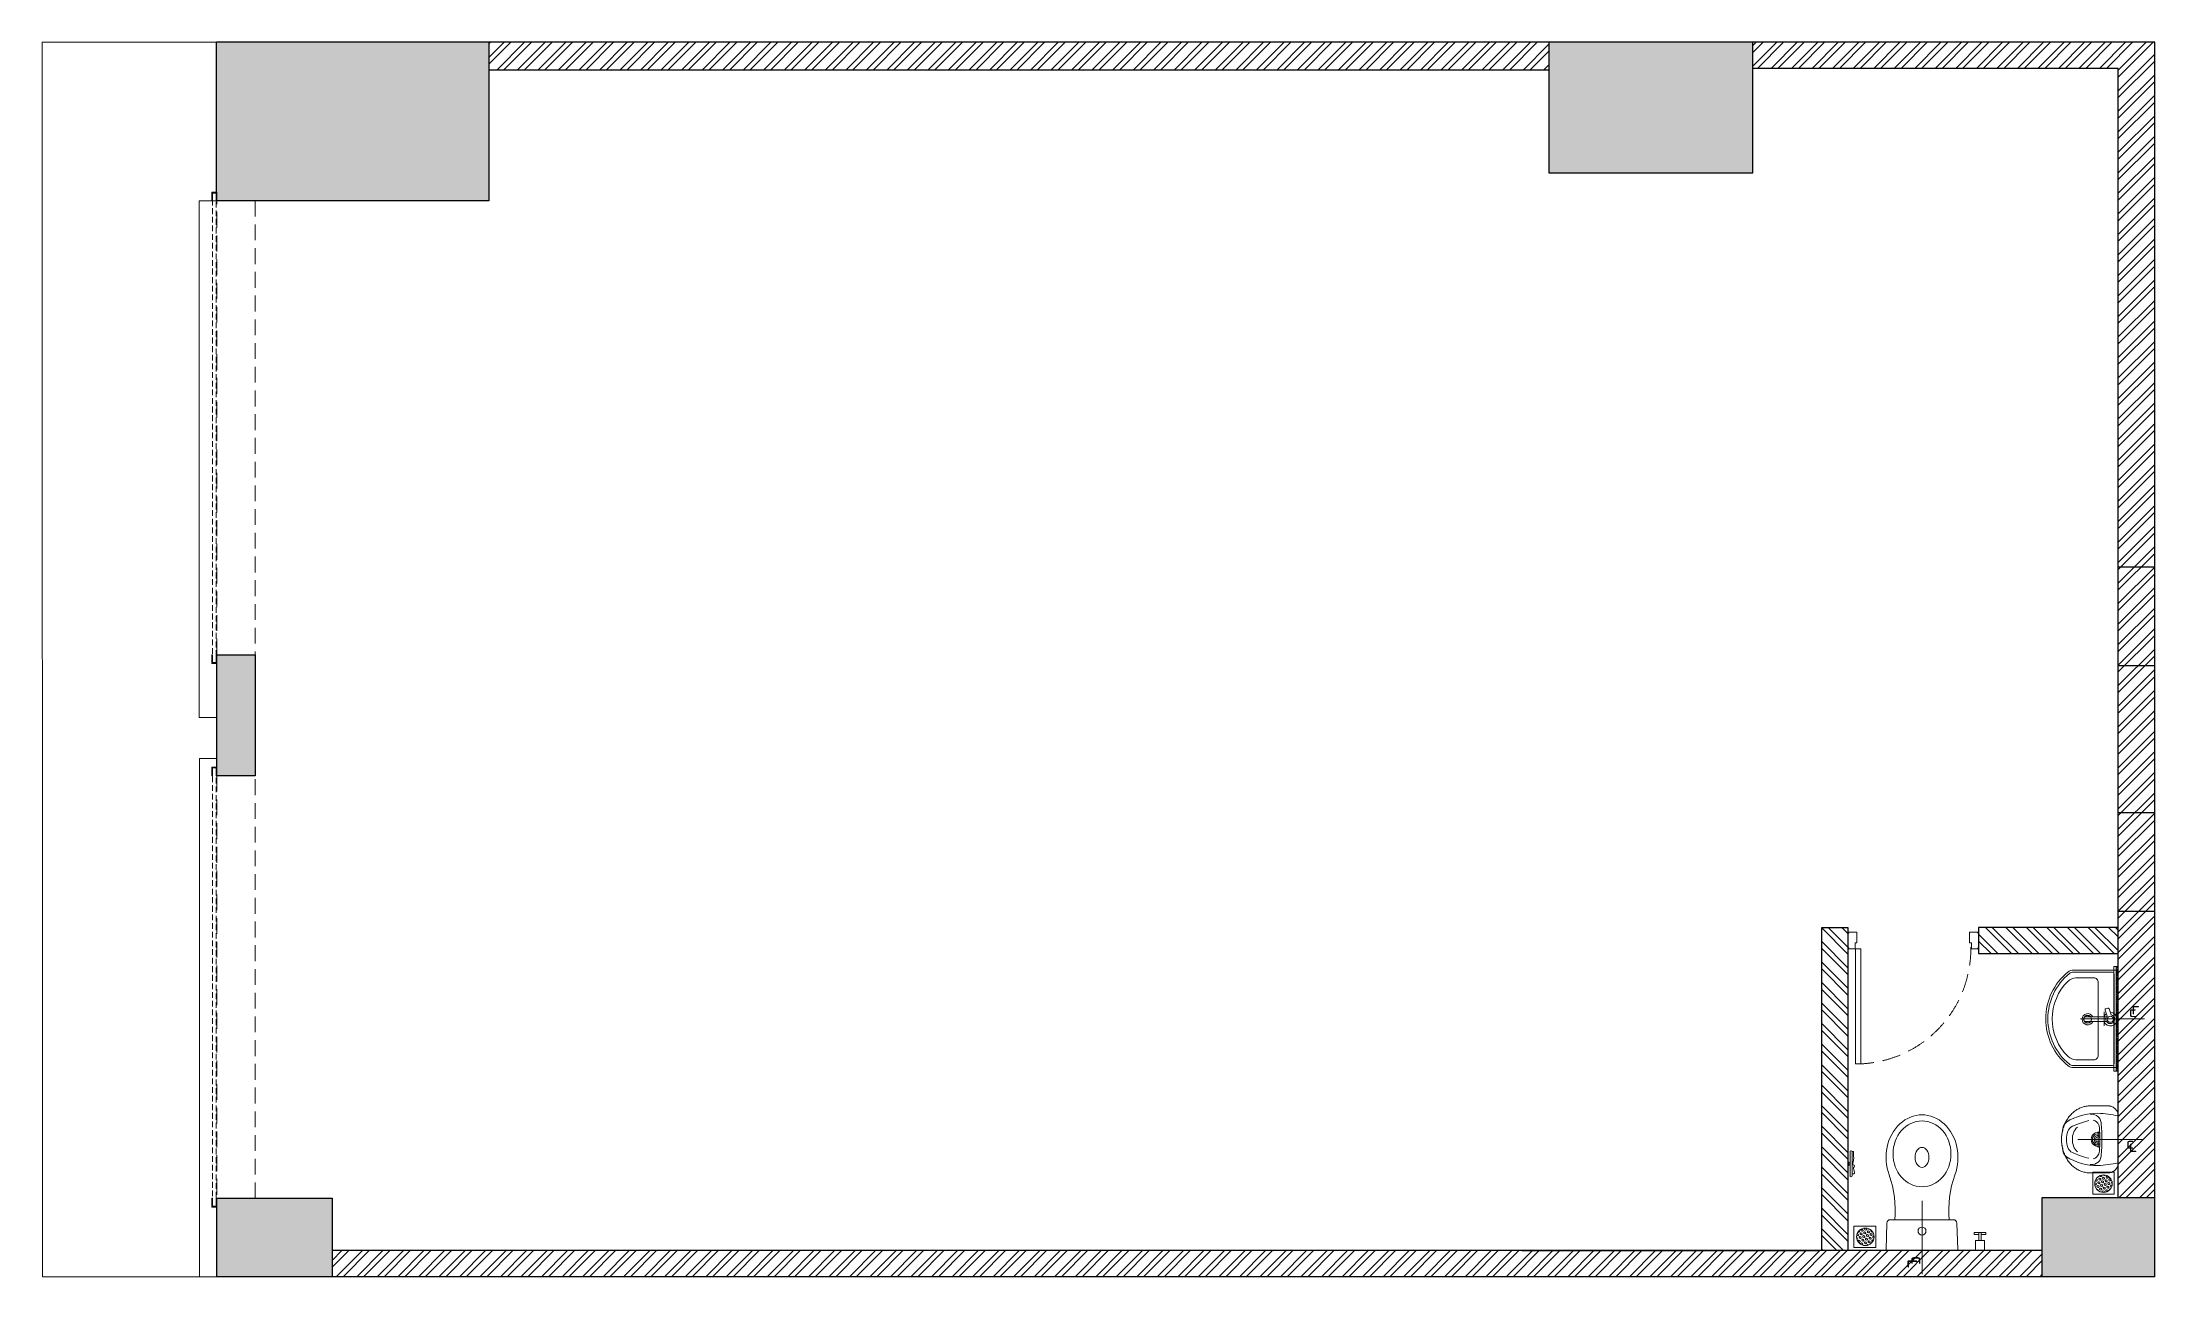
# Model space of a CAD drawing. Header units: feet. Extents: x -12117 to 0, y 0 to 7085.
import ezdxf

# ---------------------------------------------------------------- set-up
doc = ezdxf.new("R2010")
doc.units = ezdxf.units.FT
doc.header["$LTSCALE"] = 33
doc.header["$MEASUREMENT"] = 0
for name, pattern in [('a_p6_plan_L18$0$HIDDEN', [0.375, 0.25, -0.125]), ('CENTER', [2, 1.25, -0.25, 0.25, -0.25]), ('DOT2', [0.125, 0, -0.125]), ('HIDDEN', [9.525, 6.35, -3.175]), ('HIDDEN2', [4.7625, 3.175, -1.5875]), ('HIDDENX2', [0.75, 0.5, -0.25])]:
    doc.linetypes.add(name, pattern=pattern)
for name, color, linetype, lineweight in [('A-shutter', 8, 'Continuous', 18), ('A-WALL HATCH', 251, 'Continuous', 0), ('beam', 90, 'Continuous', 9), ('centerline-toilets', 2, 'CENTER', 13), ('column hatch', 5, 'Continuous', 0), ('Door', 2, 'Continuous', 13), ('ele', 252, 'Continuous', 13), ('Fhitting', 152, 'Continuous', 30), ('LENS-DOOR', 34, 'Continuous', 20), ('Mirror', 150, 'Continuous', 20), ('Panelling', 65, 'Continuous', 18), ('PARTITION', 22, 'Continuous', 30), ('rolling shutter', 1, 'Continuous', 5), ('Steps', 4, 'Continuous', 9), ('Toilet', 5, 'Continuous', 9)]:
    doc.layers.add(name, color=color, linetype=linetype, lineweight=lineweight)
doc.layers.add('A-WALL', color=1, linetype='Continuous')
doc.layers.add('column', color=10, linetype='Continuous')
doc.styles.get("Standard").update_dxf_attribs({"font": 'GILC____.TTF'})

# ---------------------------------------------------------------- blocks, each defined once
blk = doc.blocks.new('*U10')
at = {"layer": 'A-shutter', "color": 5, "ltscale": 10}
for points in [[(41040866, -1561539), (41040866, -1561544), (41040821, -1561544), (41040821, -1561564), (41040866, -1561564), (41040866, -1561569), (41040816, -1561569), (41040816, -1561539)], [(41043291, -1561539), (41043291, -1561544), (41043336, -1561544), (41043336, -1561564), (41043291, -1561564), (41043291, -1561569), (41043341, -1561569), (41043341, -1561539)]]:
    blk.add_lwpolyline(points, close=True, dxfattribs=at)
at = {"layer": 'A-shutter', "color": 5, "linetype": 'HIDDENX2', "ltscale": 2}
blk.add_lwpolyline([(41040821, -1561544), (41040821, -1561564), (41043336, -1561564), (41043336, -1561544)], close=True, dxfattribs=at)
blk = doc.blocks.new('*U11')
at = {"layer": 'A-shutter', "color": 5, "ltscale": 10}
for points in [[(41040866, -1561539), (41040866, -1561544), (41040821, -1561544), (41040821, -1561564), (41040866, -1561564), (41040866, -1561569), (41040816, -1561569), (41040816, -1561539)], [(41043470, -1561539), (41043470, -1561544), (41043515, -1561544), (41043515, -1561564), (41043470, -1561564), (41043470, -1561569), (41043520, -1561569), (41043520, -1561539)]]:
    blk.add_lwpolyline(points, close=True, dxfattribs=at)
at = {"layer": 'A-shutter', "color": 5, "linetype": 'HIDDENX2', "ltscale": 2}
blk.add_lwpolyline([(41040821, -1561544), (41040821, -1561564), (41043515, -1561564), (41043515, -1561544)], close=True, dxfattribs=at)
blk = doc.blocks.new('*U9')
at = {"layer": 'LENS-DOOR'}
for p, q in [((548122, 1779235), (548122, 1778574)), ((548122, 1779235), (548153, 1779235)), ((548153, 1778574), (548153, 1779235)), ((547447, 1778569), (547452, 1778569)), ((547447, 1778484), (547447, 1778569)), ((547452, 1778574), (547489, 1778574)), ((547452, 1778569), (547452, 1778574)), ((547489, 1778540), (547489, 1778574)), ((548122, 1778574), (548153, 1778574)), ((548192, 1778574), (548156, 1778574)), ((548156, 1778540), (548156, 1778574)), ((548192, 1778569), (548192, 1778574)), ((548197, 1778569), (548192, 1778569)), ((548197, 1778484), (548197, 1778569)), ((547447, 1778484), (547452, 1778484)), ((547452, 1778479), (547452, 1778484)), ((547452, 1778479), (547499, 1778479)), ((547489, 1778540), (547499, 1778540)), ((547499, 1778479), (547499, 1778540)), ((548145, 1778479), (548145, 1778540)), ((548156, 1778540), (548145, 1778540)), ((548192, 1778479), (548145, 1778479)), ((548192, 1778479), (548192, 1778484)), ((548197, 1778484), (548192, 1778484))]:
    blk.add_line(p, q, dxfattribs=at)
at = {"layer": 'LENS-DOOR', "color": 7, "linetype": 'HIDDEN2'}
blk.add_ellipse((548153, 1778574), major_axis=(-661, 0), ratio=1, start_param=-1.570791, end_param=0.051209, dxfattribs=at)
blk = doc.blocks.new('DLF-RSP-AR-CD-DWG-4DT-3113$0$X-TYPICAL TOILET UPPER FLOORS - 02$0$urinals')
at = {"layer": 'Toilet'}
for p, q in [((0, -16), (0, 8)), ((-46, -115), (46, -115)), ((0, -105), (0, -161))]:
    blk.add_line(p, q, dxfattribs=at)
blk.add_lwpolyline([(135, 0), (-135, 0, 0.036949), (-150, -116, 0.138094), (-100, -297, 0.221721), (-52, -318, 0.062656), (0, -325, 0.062656), (52, -318, 0.221721), (100, -297, 0.138094), (150, -116, 0.036949)], format="xyb", close=True, dxfattribs=at)
for centre, radius, start, end in [((-94, -145), 47.1, 93.3708, 154.4824), ((-71, -150), 40.2, 106.7016, 169.725), ((3, -1238), 1145, 90.1625, 95.0265), ((-51, -225), 119, 89.5454, 105.8857), ((0, -996), 891, 89.9918, 93.182), ((0, -115), 40, 167.428, 12.572), ((0, -115), 33, 164.1814, 15.8186), ((0, -115), 32, 163.6049, 16.3951), ((0, -115), 22.6, 155.6653, 24.3347), ((0, -115), 14.7, 139.9109, 40.0891), ((-3, -1238), 1145, 84.9735, 89.8375), ((0, -996), 891, 86.818, 90.0082), ((51, -225), 119, 74.1143, 90.4546), ((71, -150), 40.2, 10.275, 73.2984), ((94, -145), 47.1, 25.5176, 86.6292), ((-91, -153), 53.8, 148.4868, 188.6401), ((414, -38), 538, 193.994, 204.5632), ((-2, -165), 97.6, 225, 270.9552), ((2, -165), 97.6, 269.0448, 315), ((-414, -38), 538, 335.4368, 346.006), ((91, -153), 53.8, 351.3599, 31.5132), ((-30, -241), 50, 204.5632, 250.4606), ((-2, -161), 135, 250.4606, 270.6492), ((2, -161), 135, 269.3508, 289.5394), ((30, -241), 50, 289.5394, 335.4368)]:
    blk.add_arc(centre, radius, start, end, dxfattribs=at)
blk.add_open_spline([(135, 0), (105, 0), (76, 0), (-13, 0), (-73, 0), (-133, 0), (-133, 0), (-134, 0), (-134, 0), (-135, 0), (-135, 0), (-135, 0), (-135, 0), (-135, 0), (-135, 0), (-135, 0), (-135, 0), (-135, 0), (-135, 0), (-135, 0), (-135, 0), (-135, 0), (-135, 0), (-136, 0), (-136, 0), (-136, 0), (-137, 0), (-138, 0), (-138, 0), (-141, 0), (-142, 0), (-146, -1), (-149, -2), (-155, -3), (-158, -5), (-163, -7), (-166, -9), (-171, -13), (-173, -15), (-178, -19), (-180, -22), (-184, -27), (-185, -29), (-188, -35), (-189, -38), (-191, -43), (-191, -46), (-192, -50), (-192, -51), (-192, -52), (-192, -54), (-193, -56), (-193, -56), (-193, -57), (-193, -57), (-193, -57), (-193, -57), (-193, -57), (-193, -57), (-193, -57), (-193, -57), (-193, -58), (-193, -58), (-193, -58), (-193, -58), (-193, -58), (-193, -58), (-193, -58), (-193, -59), (-193, -59), (-193, -60), (-193, -61), (-193, -62), (-193, -65), (-193, -66), (-193, -72), (-193, -75), (-193, -86), (-193, -93), (-193, -114), (-193, -128), (-193, -146), (-193, -145), (-193, -149), (-193, -150), (-193, -154), (-193, -156), (-193, -159), (-193, -159), (-193, -159), (-193, -159), (-193, -160), (-193, -160), (-193, -160), (-193, -160), (-193, -160), (-193, -160), (-193, -160), (-193, -160), (-193, -160), (-193, -160), (-193, -160), (-193, -161), (-193, -161), (-193, -161), (-193, -162), (-193, -162), (-192, -164), (-192, -165), (-192, -168), (-192, -170), (-192, -176), (-191, -180), (-189, -191), (-188, -198), (-183, -212), (-180, -219), (-173, -233), (-169, -240), (-159, -253), (-154, -259), (-142, -271), (-136, -277), (-123, -287), (-115, -292), (-101, -301), (-93, -305), (-77, -311), (-69, -314), (-53, -319), (-44, -321), (-28, -323), (-20, -324), (-9, -325), (-7, -325), (-3, -325), (-1, -325), (2, -325), (4, -325), (8, -325), (11, -325), (21, -324), (27, -323), (42, -321), (50, -319), (67, -315), (75, -312), (92, -305), (100, -301), (115, -292), (123, -288), (136, -277), (143, -271), (155, -259), (160, -252), (170, -238), (174, -231), (181, -217), (184, -210), (188, -195), (190, -188), (191, -179), (191, -178), (192, -174), (192, -171), (192, -168), (192, -167), (192, -164), (192, -162), (192, -160), (192, -160), (192, -160), (192, -160), (192, -160), (192, -159), (192, -159), (192, -159), (192, -158), (192, -157), (192, -156), (192, -155), (192, -152), (192, -150), (192, -143), (192, -144), (192, -132), (192, -124), (192, -99), (192, -82), (192, -65), (192, -64), (192, -62), (192, -60), (192, -58), (192, -58), (192, -57), (192, -57), (192, -57), (192, -57), (192, -57), (192, -57), (192, -57), (192, -57), (192, -57), (192, -57), (192, -56), (192, -56), (192, -55), (192, -55), (192, -53), (192, -52), (192, -48), (191, -46), (190, -40), (189, -37), (186, -31), (184, -28), (180, -22), (178, -19), (173, -14), (170, -12), (164, -8), (161, -6), (155, -3), (151, -2), (145, -1), (142, 0), (137, 0), (136, 0), (135, 0)], degree=3, knots=[0, 0, 0, 0, 0.329607, 0.329607, 0.988822, 0.988822, 0.996691, 0.996691, 0.998638, 0.998638, 0.99992, 0.99992, 1.000227, 1.000227, 1.000534, 1.000534, 1.001148, 1.001148, 1.002375, 1.002375, 1.00483, 1.00483, 1.009739, 1.009739, 1.019558, 1.019558, 1.039196, 1.039196, 1.078472, 1.078472, 1.157024, 1.157024, 1.314128, 1.314128, 1.471232, 1.471232, 1.628335, 1.628335, 1.785439, 1.785439, 1.942543, 1.942543, 2.099647, 2.099647, 2.256751, 2.256751, 2.413855, 2.413855, 2.450944, 2.450944, 2.525122, 2.525122, 2.556641, 2.556641, 2.563699, 2.563699, 2.567479, 2.567479, 2.57001, 2.57001, 2.570783, 2.570783, 2.572328, 2.572328, 2.573873, 2.573873, 2.576964, 2.576964, 2.583145, 2.583145, 2.595507, 2.595507, 2.620232, 2.620232, 2.669681, 2.669681, 2.76858, 2.76858, 2.966376, 2.966376, 3.36197, 3.36197, 3.45996, 3.45996, 3.491387, 3.491387, 3.554241, 3.554241, 3.562213, 3.562213, 3.566829, 3.566829, 3.570018, 3.570018, 3.570684, 3.570684, 3.571294, 3.571294, 3.571904, 3.571904, 3.573124, 3.573124, 3.575564, 3.575564, 3.580444, 3.580444, 3.590203, 3.590203, 3.609723, 3.609723, 3.648762, 3.648762, 3.72684, 3.72684, 3.861362, 3.861362, 3.995884, 3.995884, 4.130406, 4.130406, 4.264928, 4.264928, 4.39945, 4.39945, 4.533972, 4.533972, 4.668494, 4.668494, 4.803016, 4.803016, 4.937539, 4.937539, 5.072061, 5.072061, 5.118026, 5.118026, 5.144558, 5.144558, 5.17109, 5.17109, 5.224154, 5.224154, 5.330281, 5.330281, 5.468863, 5.468863, 5.607445, 5.607445, 5.746027, 5.746027, 5.884609, 5.884609, 6.023191, 6.023191, 6.161773, 6.161773, 6.300355, 6.300355, 6.438937, 6.438937, 6.577519, 6.577519, 6.602876, 6.602876, 6.653589, 6.653589, 6.673028, 6.673028, 6.711906, 6.711906, 6.713712, 6.713712, 6.715518, 6.715518, 6.719129, 6.719129, 6.726351, 6.726351, 6.740796, 6.740796, 6.769686, 6.769686, 6.827466, 6.827466, 6.943027, 6.943027, 7.174147, 7.174147, 7.636387, 7.636387, 7.659394, 7.659394, 7.705407, 7.705407, 7.71212, 7.71212, 7.713128, 7.713128, 7.714137, 7.714137, 7.716153, 7.716153, 7.720185, 7.720185, 7.728249, 7.728249, 7.744378, 7.744378, 7.776636, 7.776636, 7.841152, 7.841152, 7.970184, 7.970184, 8.14844, 8.14844, 8.326696, 8.326696, 8.504953, 8.504953, 8.683209, 8.683209, 8.861465, 8.861465, 9.039722, 9.039722, 9.217978, 9.217978, 9.283185, 9.283185, 9.283185, 9.283185], dxfattribs=at)
blk = doc.blocks.new('jALI')
at = {"layer": 'Toilet', "ltscale": 5}
h = blk.add_hatch(dxfattribs=at)
h.set_pattern_fill('HEX', color=256, scale=50, angle=135, double=1)
h.set_pattern_definition([(135, (-344825.863, 460708.187), (-7.65465545, -7.65465545), [6.25, -12.5]), (255, (-344825.863, 460708.187), (10.4564538, -2.80179835), [6.25, -12.5]), (195, (-344830.282, 460712.606), (2.80179835, -10.4564538), [6.25, -12.5])])
edge = h.paths.add_edge_path()
edge.add_arc((-393188, 163648), 50, -90, 270)
blk.add_lwpolyline([(-393250, 163582), (-393126, 163582), (-393126, 163709), (-393250, 163709)], close=True, dxfattribs=at)
blk.add_circle((-393188, 163648), 50, dxfattribs=at)
blk = doc.blocks.new('Urinal')
at = {"layer": 'centerline-toilets', "linetype": 'HIDDEN', "ltscale": 10}
blk.add_line((0, 231), (0, -137), dxfattribs=at)
at = {"layer": 'Fhitting', "lineweight": 0, "ltscale": 0.5, "rotation": 180}
blk.add_blockref('DLF-RSP-AR-CD-DWG-4DT-3113$0$X-TYPICAL TOILET UPPER FLOORS - 02$0$urinals', (0, 0), dxfattribs=at)
at = {"layer": 'Fhitting', "lineweight": 0, "ltscale": 0.5, "xscale": -1, "rotation": 90}
blk.add_blockref('jALI', (163394, -393104), dxfattribs=at)
at = {"layer": 'centerline-toilets', "linetype": 'DOT2', "insert": (-31, -69), "char_height": 75, "width": 495.83, "attachment_point": 5, "rotation": 270}
blk.add_mtext('{\\fISOCPEUR|b0|i0|c0|p34;℄}', dxfattribs=at)
blk = doc.blocks.new('WC')
at = {"layer": 'centerline-toilets', "linetype": 'HIDDEN', "ltscale": 10}
blk.add_line((0, 286), (0, -135), dxfattribs=at)
at = {"layer": 'Toilet'}
for p, q in [((-419, 507), (-425, 507)), ((-425, 507), (-425, 489)), ((-419, 489), (-425, 489)), ((-419, 507), (-419, 489)), ((-419, 504), (-413, 504)), ((-419, 492), (-413, 492)), ((-413, 567), (-413, 429)), ((-401, 567), (-401, 429)), ((-206, 6), (-202, 157)), ((181, 177), (-183, 177)), ((206, 6), (200, 157)), ((-200, 0), (200, 0))]:
    blk.add_line(p, q, dxfattribs=at)
at = {"layer": 'Toilet', "ltscale": 100}
for p, q in [((366, 103), (300, 103)), ((300, 92), (300, 103)), ((326, 92), (300, 92)), ((307, 0), (307, 57)), ((359, 57), (307, 57)), ((326, 103), (326, 57)), ((340, 103), (340, 57)), ((366, 92), (340, 92)), ((359, 57), (359, 0)), ((366, 92), (366, 103)), ((359, 0), (307, 0))]:
    blk.add_line(p, q, dxfattribs=at)
at = {"layer": 'Toilet'}
blk.add_circle((0, 112), 22.9, dxfattribs=at)
for centre, radius, start, end in [((-407, 567), 6, 0, 180), ((-407, 429), 6, 180, 0), ((-776, 231), 622, 354.997, 19.0619), ((776, 226), 623, 160.5196, 184.5617), ((-182, 158), 19.3, 90.3509, 180.8981), ((180, 158), 19.3, 359.1019, 89.6491), ((-200, 6), 5.72, 177.9546, 270), ((200, 6), 5.72, 270, 2.0454)]:
    blk.add_arc(centre, radius, start, end, dxfattribs=at)
at = {"layer": 'Toilet', "extrusion": (0, 0, -1)}
for centre, major_axis, ratio, start_param, end_param in [((0, 534), (0, -245), 0.842028, 7.436326, 11.41323), ((0, 535), (0, -57.2), 0.7, 1.570796326794896, 7.853981633974482)]:
    blk.add_ellipse(centre, major_axis=major_axis, ratio=ratio, start_param=start_param, end_param=end_param, dxfattribs=at)
blk.add_ellipse((0, 555), major_axis=(0, -189), ratio=0.878788, dxfattribs=at)
at = {"layer": 'Toilet'}
blk.add_open_spline([(-401, 441), (-397, 441), (-384, 439), (-389, 459), (-396, 480), (-386, 478), (-386, 491), (-403, 487), (-385, 532), (-396, 547), (-391, 570), (-397, 569), (-401, 568)], degree=3, knots=[0, 0, 0, 0, 9.744972, 33.823887, 47.583551, 49.497915, 60.560502, 63.822284, 93.508019, 135.756925, 141.904352, 150.301906, 150.301906, 150.301906, 150.301906], dxfattribs=at)
at = {"layer": 'Fhitting', "lineweight": 0, "ltscale": 0.5, "rotation": 270}
blk.add_blockref('jALI', (-163973, -393109), dxfattribs=at)
at = {"layer": 'centerline-toilets', "linetype": 'DOT2', "insert": (-36, -57), "char_height": 85.83, "width": 567.4, "attachment_point": 5, "rotation": 270}
blk.add_mtext('{\\fISOCPEUR|b0|i0|c0|p34;℄}', dxfattribs=at)
blk = doc.blocks.new('Wash Basin')
at = {"layer": 'PARTITION', "lineweight": 9}
h = blk.add_hatch(dxfattribs=at)
h.set_pattern_fill('ANSI38', color=256, scale=70, angle=990, style=0, double=1)
h.set_pattern_definition([(315, (-64.7135, -33.325), (6.18718, 6.18718), []), (45, (-64.7135, -33.325), (6.18718, 18.56155), [21.875, -13.125])])
h.paths.add_polyline_path([(300, -22), (-300, -22), (-300, -34), (300, -34)])
at = {"layer": 'centerline-toilets', "linetype": 'HIDDEN', "ltscale": 10}
blk.add_line((0, -238), (0, 130), dxfattribs=at)
at = {"layer": 'Mirror', "ltscale": 0.5}
blk.add_lwpolyline([(-300, -34), (-300, -46), (300, -46), (300, -34)], close=True, dxfattribs=at)
at = {"layer": 'Panelling', "lineweight": 9}
blk.add_lwpolyline([(-300, -22), (-300, -34), (300, -34), (300, -22)], close=True, dxfattribs=at)
at = {"layer": 'Toilet', "ltscale": 100}
for p, q in [((-280, -32), (-280, -278)), ((-270, -22), (270, -22)), ((-268, -55), (-268, -278)), ((-258, -45), (258, -45)), ((-15, -89), (-15, -208)), ((11, -208), (11, -89)), ((268, -55), (268, -278)), ((280, -32), (280, -278))]:
    blk.add_line(p, q, dxfattribs=at)
blk.add_lwpolyline([(41, -103), (-41, -103)], dxfattribs=at)
blk.add_lwpolyline([(23, -62), (58, -74, -0.414214), (61, -81), (58, -93, -0.414214), (50, -96), (16, -85)], format="xyb", dxfattribs=at)
blk.add_lwpolyline([(-235, -264, 0.191896), (-217, -309, 0.420236), (217, -309, 0.191896), (235, -264), (235, -161, 0.414214), (210, -136), (-210, -136, 0.414214), (-235, -161)], format="xyb", close=True, dxfattribs=at)
for centre, radius in [((-2, -67), 17.5), ((-2, -197), 22.5)]:
    blk.add_circle(centre, radius, dxfattribs=at)
for centre, radius, start, end in [((-270, -32), 10, 90, 180), ((-258, -55), 10, 90, 180), ((258, -55), 10, 0, 90), ((270, -32), 10, 0, 90), ((-2, -197), 32.1, 113.0898, 66.246), ((-2, -197), 20.5, 128.0403, 237.2899), ((-2, -197), 20.5, 304.4733, 50.7332), ((-230, -278), 50, 180, 218.4461), ((0, -89), 348, 219.2826, 320.7174), ((-230, -278), 38, 180, 218.4461), ((0, -89), 336, 219.313, 320.687), ((230, -278), 38, 321.5539, 0), ((230, -278), 50, 321.5539, 0)]:
    blk.add_arc(centre, radius, start, end, dxfattribs=at)
for centre, major_axis, start_param, end_param in [((-2, -67), (0, 38.3), 4.720493, 9.081982), ((-2, -67), (-0.2, -25.6), 1.769108, 7.074098), ((-2, -67), (0, 38.3), 3.484555, 4.083576), ((-2, -208), (-9.04, 9.04), 0.785398, 3.926991)]:
    blk.add_ellipse(centre, major_axis=major_axis, ratio=1, start_param=start_param, end_param=end_param, dxfattribs=at)
at = {"layer": 'centerline-toilets', "linetype": 'DOT2', "insert": (33, 62), "char_height": 75, "width": 495.83, "attachment_point": 5, "rotation": 90}
blk.add_mtext('{\\fISOCPEUR|b0|i0|c0|p34;℄}', dxfattribs=at)

msp = doc.modelspace()

# ---------------------------------------------------------------- hatches: boundary and pattern name
at = {"layer": 'A-WALL HATCH'}
h = msp.add_hatch(dxfattribs=at)
h.set_pattern_fill('ANSI32', color=256, scale=222)
h.set_pattern_definition([(45, (-12.4, 3825.26), (-58.86664, 58.86664), []), (45, (26.84, 3825.26), (-58.86664, 58.86664), [])])
h.paths.add_polyline_path([(0, 4075), (-210, 4075), (-210, 3508), (0, 3508)])
h.paths.add_polyline_path([(0, 2665), (-210, 2665), (-210, 2098), (0, 2098)])
h.paths.add_polyline_path([(0, 2665), (0, 3508), (-210, 3508), (-210, 3210), (-210, 2960), (-210, 2665)])
h.paths.add_polyline_path([(0, 455), (0, 2098), (-210, 2098), (-210, 1460), (-210, 455)])
h.paths.add_polyline_path([(0, 4075), (0, 7085), (-2305, 7085), (-2305, 6935), (-210, 6935), (-210, 4075)])
h.paths.add_polyline_path([(-645, 0), (-645, 150), (-10455, 150), (-10455, 0)])
h.paths.add_polyline_path([(-3475, 6925), (-3475, 7085), (-9555, 7085), (-9555, 6925)])
h = msp.add_hatch(dxfattribs=at)
h.set_pattern_fill('ANSI32', color=256, scale=222, angle=-90)
h.set_pattern_definition([(315, (-7145, 2919.8), (58.8666, 58.8666), []), (315, (-7145, 2880.555), (58.8666, 58.8666), [])])
h.paths.add_polyline_path([(-1760, 2005), (-1760, 150), (-1910, 150), (-1910, 2005)])
h.paths.add_polyline_path([(-210, 1855), (-210, 2005), (-1010, 2005), (-1010, 1855)])
at = {"layer": 'column hatch'}
h = msp.add_hatch(color=251, dxfattribs=at)
h.dxf.hatch_style = 1
h.paths.add_polyline_path([(-2305, 6335), (-2305, 7085), (-3475, 7085), (-3475, 6335)])
h.paths.add_polyline_path([(0, 0), (0, 455), (-645, 455), (-645, 0)])
h.paths.add_polyline_path([(-10455, 450), (-11115, 450), (-11115, 0), (-11115, 0), (-10455, 0)])
h.paths.add_polyline_path([(-9555, 6175), (-9555, 7085), (-11118, 7085), (-11118, 6175), (-10938, 6175)])
h.paths.add_polyline_path([(-10895, 2875), (-10895, 3570), (-11115, 3570), (-11115, 2875)])

# ---------------------------------------------------------------- linework, layer by layer
at = {"layer": 'A-WALL'}
for p, q in [((0, 7085), (-11118, 7085)), ((0, 0), (0, 7085)), ((-3475, 6925), (-9555, 6925)), ((-210, 6935), (-2305, 6935)), ((-210, 3210), (-210, 6935)), ((-210, 4075), (0, 4075)), ((-210, 3508), (0, 3508)), ((-210, 2960), (-210, 3210)), ((-210, 455), (-210, 2960)), ((-210, 2665), (0, 2665)), ((-210, 2098), (0, 2098)), ((-645, 150), (-10455, 150)), ((-3630, 150), (-1930, 150)), ((0, 0), (-11115, 0))]:
    msp.add_line(p, q, dxfattribs=at)
for points in [[(-1760, 2005), (-1760, 150), (-1910, 150), (-1910, 2005)], [(-210, 1855), (-210, 2005), (-1010, 2005), (-1010, 1855)]]:
    msp.add_lwpolyline(points, close=True, dxfattribs=at)
at = {"layer": 'beam', "linetype": 'a_p6_plan_L18$0$HIDDEN', "lineweight": 5, "ltscale": 11}
for points in [[(-10895, 3570), (-11115, 3570), (-11115, 6175), (-10895, 6175)], [(-10895, 2875), (-11115, 2875), (-11115, 450), (-10895, 450)]]:
    msp.add_lwpolyline(points, close=True, dxfattribs=at)
at = {"layer": 'column'}
for p, q in [((-11118, 6175), (-11118, 7085)), ((-9555, 7085), (-9555, 6175)), ((-9555, 6175), (-11118, 6175)), ((-11115, 3570), (-10895, 3570)), ((-11115, 2975), (-11115, 3570)), ((-10895, 3570), (-10895, 2875)), ((-11115, 2875), (-11115, 2975)), ((-10895, 2875), (-11115, 2875)), ((-11115, 450), (-10455, 450)), ((-11115, 0), (-11115, 450)), ((-10455, 450), (-10455, 0)), ((-645, 0), (-645, 455)), ((-645, 455), (0, 455))]:
    msp.add_line(p, q, dxfattribs=at)
for points in [[(-3475, 7085), (-3475, 6335), (-2305, 6335), (-2305, 7085)], [(-2305, 6935), (-2305, 6935)]]:
    msp.add_lwpolyline(points, dxfattribs=at)
at = {"layer": 'Steps'}
for p, q in [((-12117, 7085), (-12115, 0)), ((-11118, 7085), (-12117, 7085)), ((-11215, 2975), (-11215, 0)), ((-11115, 2975), (-11215, 2975)), ((-11115, 0), (-12115, 0)), ((-11215, 0), (-11115, 0))]:
    msp.add_line(p, q, dxfattribs=at)
msp.add_lwpolyline([(-11118, 6174), (-11218, 6174), (-11218, 3210), (-11115, 3210)], dxfattribs=at)

# ---------------------------------------------------------------- block references
at = {"layer": 'Door', "rotation": 180}
msp.add_blockref('*U9', (546437, 1780456), dxfattribs=at)
at = {"layer": 'ele', "color": 0, "lineweight": -2, "xscale": -1, "rotation": 270}
msp.add_blockref('Wash Basin', (-188, 1480), dxfattribs=at)
at = {"layer": 'ele', "color": 0, "lineweight": -2, "rotation": 90.00000000000003}
msp.add_blockref('Urinal', (-210, 788), dxfattribs=at)
at = {"layer": 'ele', "color": 0, "lineweight": -2}
msp.add_blockref('WC', (-1335, 150), dxfattribs=at)
at = {"layer": 'rolling shutter', "color": 2, "xscale": -1, "rotation": 269.999999999999}
msp.add_blockref('*U11', (1550424, -41037296), dxfattribs=at)
at = {"layer": 'rolling shutter', "color": 2, "rotation": 270.000000000001}
msp.add_blockref('*U10', (1550424, 41043741), dxfattribs=at)

doc.saveas('drawing.dxf')
